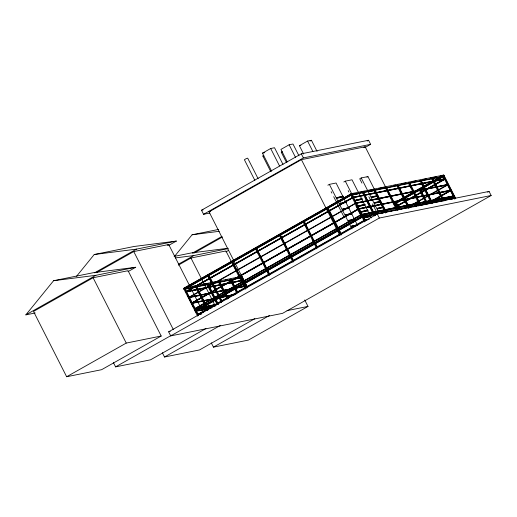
<?xml version="1.0" encoding="UTF-8"?>
<svg xmlns="http://www.w3.org/2000/svg" width="517" height="517" viewBox="0 0 517 517"><rect width="100%" height="100%" fill="white"/><g stroke="black" fill="none" stroke-linecap="round" stroke-linejoin="round"><path stroke-width="0.78" d="M35.227 312.979L25.85 314.866L53.574 280.718L93.422 272.685L135.719 267.27L128.016 271.625M76.581 276.252L94.223 254.519L134.071 246.486L176.375 241.071L168.671 245.426M174.449 256.516L192.091 234.783L218.659 229.425M254.855 180.355L244.392 159.734L246.176 158.635L247.675 158.137L258.138 178.759M270.785 171.657L262.849 156.011L263.793 155.352M286.353 162.248L281.306 152.289L282.25 151.63M271.651 171.217L262.481 153.135L270.675 148.502L274.521 147.726L282.986 164.419M298.975 155.83L292.977 144.004L289.132 144.779L280.938 149.413L287.284 161.931M303.628 154.034L299.388 145.691L307.583 141.057L311.428 140.281L317.076 151.41M310.064 141.057L311.428 140.281M209.902 213.023L203.575 214.297L201.501 210.219L301.327 153.82L368.576 140.256L370.644 144.34L365.021 147.513M94.508 272.847L136.527 249.11L176.375 241.071M96.595 272.556L133.754 251.559L168.71 244.515L203.226 312.546M203.575 214.297L303.395 157.898L370.644 144.34M25.85 314.866L95.871 275.309L135.719 267.27M247.533 287.698L209.049 211.841L301.417 159.65L365.176 146.796L385.508 186.87M93.105 277.758L33.515 311.428L66.648 376.744L101.603 369.694L161.194 336.024L128.061 270.708L93.105 277.758L126.245 343.075L161.194 336.024M167.308 245.304L168.71 244.515M367.167 141.051L368.576 140.256M363.774 147.584L365.176 146.796M192.382 253.11L221.793 236.495M193.765 253.214L222.51 236.973M178.339 264.271L193.746 255.566L228.12 248.638M178.359 265.15L190.973 258.022L225.929 250.971L245.329 289.216M327.868 185.202L329.361 184.362L336.069 183.012L357.577 225.399M343.811 181.99L345.298 181.15L352.012 179.793L371.329 217.877M225.89 251.882L228.688 250.306M386.147 212.5L367.949 176.581L361.241 177.932L359.748 178.779L361.932 183.089M366.954 177.144L367.949 176.581M336.754 197.72L343.094 196.176L343.301 196.583L342.551 197.003L336.961 198.127L336.754 197.72L343.094 196.176M336.961 198.127L343.301 196.583M351.444 193.649L351.941 194.625L444.219 176.019L443.722 175.037L351.444 193.649L183.684 288.428L184.181 289.41M197.649 316.152L183.832 288.913L184.575 288.492L198.399 315.732M231.506 261.977L232.256 261.557L245.711 288.079M364.517 221.877L350.7 194.638L351.793 194.146M184.84 289.113L351.004 195.232M352.691 194.508L352.898 194.915L359.237 193.364L359.031 192.957M339.656 203.44L345.989 201.888L346.196 202.296L339.863 203.847L339.656 203.44L341.052 203.155M339.863 203.847L346.196 202.296M359.237 193.364L352.898 194.915M185.971 291.62L352.135 197.74M186.12 291.918L352.988 197.636L352.84 197.345M342.448 202.871L345.989 201.888M368.634 191.29L368.841 191.704L373.08 190.573M355.593 200.221L361.932 198.677L362.139 199.084L361.389 199.504L355.799 200.628L355.593 200.221L361.932 198.677M355.799 200.628L362.139 199.084M342.551 209.152L348.891 207.601L349.098 208.008L342.758 209.559L342.551 209.152L343.954 208.868M342.758 209.559L349.098 208.008M355.735 203.058L188.705 297.372L189.022 297.63M345.35 208.59L348.891 207.601M377.332 196.286L371.736 197.416L371.529 197.009L377.171 195.6M371.736 197.416L378.076 195.865M358.494 205.94L364.828 204.389L365.034 204.797L364.291 205.217L358.701 206.348L358.494 205.94L364.828 204.389M358.701 206.348L365.034 204.797M345.453 214.865L351.786 213.321L351.999 213.728L345.66 215.272L345.453 214.865L346.849 214.587M345.66 215.272L351.999 213.728M191.768 303.052L357.932 209.172M191.917 303.343L358.785 209.068M380.228 202.005L374.638 203.129L374.431 202.722L380.771 201.178M66.648 376.744L126.245 343.075M374.638 203.129L380.273 201.72M361.389 211.653L367.729 210.102L367.936 210.509L367.193 210.936L361.596 212.06L361.389 211.653L367.729 210.102M361.596 212.06L367.936 210.509M348.348 220.585L354.688 219.034L354.895 219.441L354.151 219.861L348.561 220.992L348.348 220.585L354.688 219.034M348.561 220.992L354.895 219.441M194.67 308.765L360.834 214.885M361.687 214.781L194.65 309.095L194.502 308.798L361.37 214.523L361.519 214.82M362.391 215.899L195.103 310.265L195.6 311.24L196.021 311.156M196.227 309.78L218.659 297.107M220.061 296.312L361.687 216.3M377.539 208.849L383.873 207.298L377.539 208.849L377.332 208.435L382.968 207.033M195.6 311.24L362.469 216.966L361.971 215.983M194.87 310.471L195.361 311.454L363.121 216.668L455.399 198.063L454.902 197.08L362.624 215.692L363.121 216.668M364.291 217.366L370.624 215.822L370.838 216.229L370.088 216.649L364.498 217.773L364.291 217.366L370.624 215.822M364.498 217.773L370.838 216.229M351.25 226.297L357.59 224.746L357.796 225.153L351.457 226.704L351.25 226.297L356.142 225.309M393.986 203.058L440.962 176.523M442.83 175.541L443.722 175.037M394.406 202.974L413.335 192.279M414.737 191.49L422.447 187.135M423.85 186.34L430.861 182.378M432.264 181.583L439.276 177.622M364.433 220.203L197.404 314.517L197.552 314.808L364.414 220.533L364.265 220.236M356.846 225.166L357.59 224.746M394.484 204.041L443.56 176.31M168.645 331.817L377.229 213.973L489.082 191.413L491.15 195.497L282.566 313.341L170.713 335.895L168.645 331.817L170.222 331.5M394.904 203.957L418.738 190.489M420.14 189.694L443.282 176.627M395.867 206.496L444.95 178.766L445.266 179.031L396.184 206.755M396.035 206.464L444.413 179.134M396.016 206.794L445.357 178.947L353.079 197.552L185.952 291.95L185.803 291.653L352.672 197.378L352.988 197.636M113.404 362.579L115.582 366.876L171.67 335.184M170.713 335.895L379.297 218.051L491.15 195.497M408.585 206.664L447.845 184.485L447.993 184.776M409.432 206.567L448.161 184.743M205.921 328.534L150.537 359.826L115.582 366.876M428.309 202.877L450.746 190.198L450.895 190.495M428.477 202.838L450.914 190.166M429.86 202.373L451.16 190.372L358.882 208.984M430.028 202.341L451.063 190.456M162.332 352.697L164.516 357.008L220.604 325.316M449.441 198.289L453.642 195.911L453.958 196.176M449.603 198.257L453.112 196.279M450.288 198.185L454.055 196.092L361.777 214.697M454.508 198.567L455.399 198.063M254.862 318.666L199.472 349.957L164.516 357.008M211.272 342.842L213.45 347.14L269.544 315.448M487.673 192.208L489.082 191.413M304.733 299.97L308.003 306.419L248.406 340.089L213.45 347.14M263.547 155.869L262.849 156.011M282.004 152.147L281.306 152.289M262.481 153.135L264.788 152.67M299.388 145.691L300.926 145.38M201.501 210.219L203.084 209.896M209.049 211.841L210.619 211.524M443.063 175.334L443.483 175.25L443.98 176.226M350.552 194.153L354.494 193.358M360.801 192.085L364.743 191.29M368.692 190.495L374.999 189.222M378.942 188.427L385.249 187.154M393.928 185.403L395.505 185.086M401.812 183.813L405.761 183.018M412.068 181.745L416.011 180.95M422.318 179.677L426.267 178.882M430.209 178.087L436.516 176.814M440.458 176.019L442.041 175.702M374.515 189.565L374.864 189.493L386.503 212.429M350.7 194.638L351.049 194.566M351.838 194.974L443.321 176.523M368.841 191.704L374.431 190.573M352.93 197.261L445.208 178.649M353.363 197.307L375.445 192.847M377.022 192.531L444.853 178.85M353.512 197.597L445.001 179.147M371.529 197.009L377.126 195.878M355.832 202.974L448.11 184.369M356.265 203.019L401.218 193.953M402.795 193.636L447.748 184.569M355.98 203.271L448.258 184.659M356.413 203.31L447.903 184.86M374.431 202.722L380.021 201.598M358.733 208.694L451.005 190.082M359.16 208.732L450.65 190.282M359.309 209.03L450.798 190.579M348.251 214.303L351.043 213.741L351.25 214.148M377.332 208.435L382.923 207.311M361.629 214.406L453.907 195.794M361.273 214.607L453.551 195.995M362.21 214.742L453.7 196.292M363.309 215.88L367.251 215.085M371.2 214.29L372.776 213.967M374.353 213.65L377.507 213.017M381.449 212.222L384.603 211.582M386.18 211.266L387.763 210.949M396.436 209.198L398.012 208.881M404.32 207.608L407.48 206.968M414.576 205.54L418.518 204.745M422.46 203.95L428.774 202.677M432.716 201.882L439.023 200.609M442.966 199.814L449.279 198.541M362.23 217.179L378.005 213.993M379.581 213.676L383.524 212.881M389.837 211.608L391.414 211.291M400.087 209.54L401.664 209.223M407.978 207.95L409.554 207.634M413.497 206.839L416.65 206.199M418.227 205.882L424.535 204.609M426.111 204.293L431.637 203.181M433.214 202.858L434.791 202.541M436.367 202.225L439.521 201.591M441.098 201.268L445.04 200.473M451.354 199.2L452.931 198.883M174.1 256.413L191.29 252.942L228.003 248.25M364.53 220.119L369.261 219.169M364.963 220.164L368.905 219.37M364.679 220.416L367.833 219.777M351.457 226.704L357.053 225.58M185.364 287.762L242.15 276.311M192.356 286.677L196.305 285.882M202.612 284.608L206.554 283.814M210.497 283.019L216.81 281.746M225.483 280.001L227.06 279.678M235.739 277.933L237.316 277.61M183.832 288.913L184.181 288.841M185.073 288.906L242.647 277.293M184.97 289.249L212.571 283.684M214.154 283.361L242.544 277.635M186.068 291.536L243.643 279.923M186.495 291.582L243.281 280.13M186.217 291.834L243.791 280.22M186.643 291.872L243.429 280.421M189.752 297.094L234.712 288.027M237.077 287.549L246.538 285.642M189.396 297.294L233.561 288.389M238.298 287.433L246.182 285.843M234.072 288.48L188.963 297.249M236.437 288.001L246.687 285.933M189.545 297.592L233.71 288.68M235.287 288.363L243.966 286.612M192.654 302.807L217.89 297.721M221.043 297.081L236.03 294.057M192.298 303.007L217.534 297.921M220.688 297.281L235.674 294.263M192.014 303.259L217.25 298.173M219.615 297.695L234.602 294.671M192.447 303.305L214.529 298.852M220.048 297.734L234.246 294.871M200.286 307.57L194.767 308.681L199.646 308.022M202.651 307.092L217.638 304.067M216.487 304.429L194.405 308.882L194.554 309.179M201.223 307.705L217.786 304.364M195.342 309.017L198.502 308.384M201.656 307.744L216.636 304.726M198.916 309.334L214.691 306.148M202.754 308.882L209.062 307.609M196.26 310.95L212.035 307.764M195.361 311.454L210.348 308.429M197.662 314.394L201.604 313.599M199.672 314.123L201.249 313.806M197.811 314.691L201.753 313.897M287.032 310.646L308.003 306.419M192.091 234.783L219.227 231.312M94.223 254.519L136.527 249.11M175.386 257.918L193.746 255.566M53.574 280.718L95.871 275.309M455.71 198.476L444.071 175.534L443.722 175.606L455.361 198.547M444.051 177.389L445.505 180.259M446.236 181.693L446.959 183.121M448.782 186.708L454.96 198.896M442.979 176.026L454.611 198.967M444.174 200.803L432.535 177.861L432.186 177.932L443.825 200.874M434.338 183.302L435.062 184.731M439.431 193.339L442.339 199.071M431.443 178.352L442.352 199.859M432.639 203.129L421 180.187L420.651 180.259L432.29 203.194M421.349 182.76L423.164 186.34M423.895 187.774L425.349 190.644M426.073 192.078L426.803 193.513M419.907 180.679L431.546 203.62M420.231 189.002L427.139 202.625M426.79 202.696L419.882 189.073L419.138 189.493L426.047 203.116M422.395 195.161L424.218 198.741M421.103 205.456L409.464 182.514L409.115 182.585L420.754 205.52M408.721 182.934L409.813 185.086M410.537 186.521L411.267 187.949M413.083 191.536L414.905 195.122M408.372 183.005L419.281 204.512M409.567 207.776L397.928 184.84L397.579 184.912L409.218 207.847M397.547 185.978L399.37 189.558M400.093 190.993L403.008 196.731M403.732 198.166L406.64 203.898M396.836 185.332L408.475 208.273M396.397 202.47L399.667 208.92M398.956 208.273L396.041 202.541L395.298 202.961L398.206 208.694M396.016 203.608L397.832 207.194M398.032 210.102L386.399 187.167L386.044 187.238L397.683 210.173M385.65 187.587L387.472 191.174M388.196 192.602L389.65 195.471M390.38 196.906L391.104 198.341M392.926 201.921L394.742 205.507M385.301 187.658L396.209 209.165M374.844 191.348L379.207 199.95M379.937 201.384L382.845 207.117M383.575 208.551L385.753 212.855M373.765 189.985L385.404 212.92M369.377 190.87L369.584 191.284M372.279 196.589L372.486 196.996M375.174 202.302L375.381 202.709M378.076 208.015L378.282 208.429M361.241 177.932L378.735 212.422M368.86 196.738L370.683 200.331M372.505 203.924L373.235 205.359M373.965 206.794L376.88 212.545M377.229 213.973L379.297 218.051M375.329 215.473L363.328 191.82L362.979 191.891L374.98 215.544M365.493 197.972L369.493 205.856M370.217 207.291L370.947 208.726M371.671 210.16L373.132 213.03M362.23 192.311L374.237 215.964M361.183 199.097L361.389 199.504M364.084 204.81L364.291 205.217M366.986 210.522L367.193 210.936M369.881 216.242L370.088 216.649M353.434 194.088L353.647 194.495M356.336 199.801L356.543 200.208M359.237 205.514L359.444 205.928M362.133 211.233L362.339 211.64M365.034 216.946L365.241 217.353M345.298 181.15L365.345 220.662M351.444 194.218L365.261 221.457M355.567 203.091L355.715 203.388L188.757 297.747L188.608 297.456M352.142 196.718L352.865 198.147M356.504 205.32L361.596 215.356M363.412 218.937L364.142 220.371M348.18 190.611L348.91 192.046M355.838 205.701L357.292 208.571M358.022 210.012L360.937 215.757M342.344 196.596L342.551 197.003M345.246 202.309L345.453 202.716M348.148 208.021L348.355 208.435M353.945 219.454L354.151 219.861M337.498 197.3L337.704 197.707M340.399 203.013L340.606 203.427M343.294 208.732L343.501 209.139M346.196 214.445L346.403 214.852M349.098 220.158L349.305 220.572M351.993 225.877L352.2 226.284M307.583 141.057L312.875 151.494M329.361 184.362L351.961 228.908M331.151 191.671L331.882 193.106M333.704 196.699L336.25 201.727M337.349 203.885L340.625 210.354M341.356 211.789L343.908 216.817M301.327 153.82L303.395 157.898M327.952 207.614L341.414 234.136M341.427 234.925L327.604 207.685L326.86 208.105L340.315 234.628M328.301 210.186L330.117 213.767M337.026 227.39L337.756 228.824M338.486 230.259L340.302 233.839M301.417 159.65L339.902 235.506M289.132 144.779L295.478 157.304M270.675 148.502L279.497 165.892M304.119 221.082L317.574 247.604M317.225 247.675L303.77 221.153L303.02 221.573L316.843 248.813M303.738 222.22L307.369 229.386M308.1 230.821L309.916 234.408M312.83 240.14L313.554 241.575M280.641 235.267L293.734 261.072M293.385 261.143L279.93 234.621L279.186 235.041L293.003 262.281M281.713 239.268L287.168 250.021M288.99 253.608L290.444 256.477M256.807 248.735L269.9 274.54M269.544 274.611L256.089 248.089L255.346 248.509L269.163 275.748M257.511 252.025L258.242 253.453M262.604 262.054L266.604 269.945M267.334 271.38L268.058 272.808M242.253 276.86L244.793 281.875M245.523 283.31L246.977 286.179M245.129 283.665L245.853 285.093M241.504 277.28L246.958 288.034M232.967 262.203L246.06 288.008M233.678 265.492L235.493 269.073M238.402 274.811L239.132 276.24M243.494 284.848L245.317 288.428M237.975 292.738L231.067 279.115L230.718 279.186L237.626 292.809M232.139 283.122L233.955 286.702M235.778 290.289L236.502 291.724M229.968 279.607L236.883 293.229M228.262 298.645L219.531 281.442L219.182 281.513L227.907 298.716M219.15 282.579L222.058 288.312M222.788 289.746L223.512 291.181M218.439 281.933L227.163 299.136M208.765 274.954L222.22 301.476M221.871 301.547L208.416 275.025L207.672 275.445L221.489 302.684M208.383 276.091L209.114 277.526M209.837 278.96L212.745 284.693M213.476 286.127L216.384 291.859M218.2 295.446L218.93 296.881M218.542 304.558L207.996 283.768L207.647 283.839L217.831 303.912M208.706 287.058L210.16 289.921M211.976 293.507L213.799 297.094M215.615 300.674L216.345 302.109M206.903 284.26L217.082 304.332M190.973 258.022L204.086 283.859M204.816 285.294L215.376 306.109M208.461 309.748L196.46 286.095L196.111 286.166L208.112 309.819M196.441 287.95L198.263 291.536M198.987 292.965L201.901 298.703M202.625 300.138L204.079 303.001M206.264 307.305L207.718 310.174M195.368 286.586L207.369 310.245M184.924 288.421L198.386 314.943M187.458 295.291L193.636 307.479M194.366 308.914L196.182 312.501M133.754 251.559L173.363 329.626M351.205 193.856L183.923 288.221L184.42 289.197L351.282 194.922L350.784 193.94L351.205 193.856M358.468 208.81L191.6 303.085L191.749 303.376L358.617 209.101L358.468 208.81"/></g></svg>
